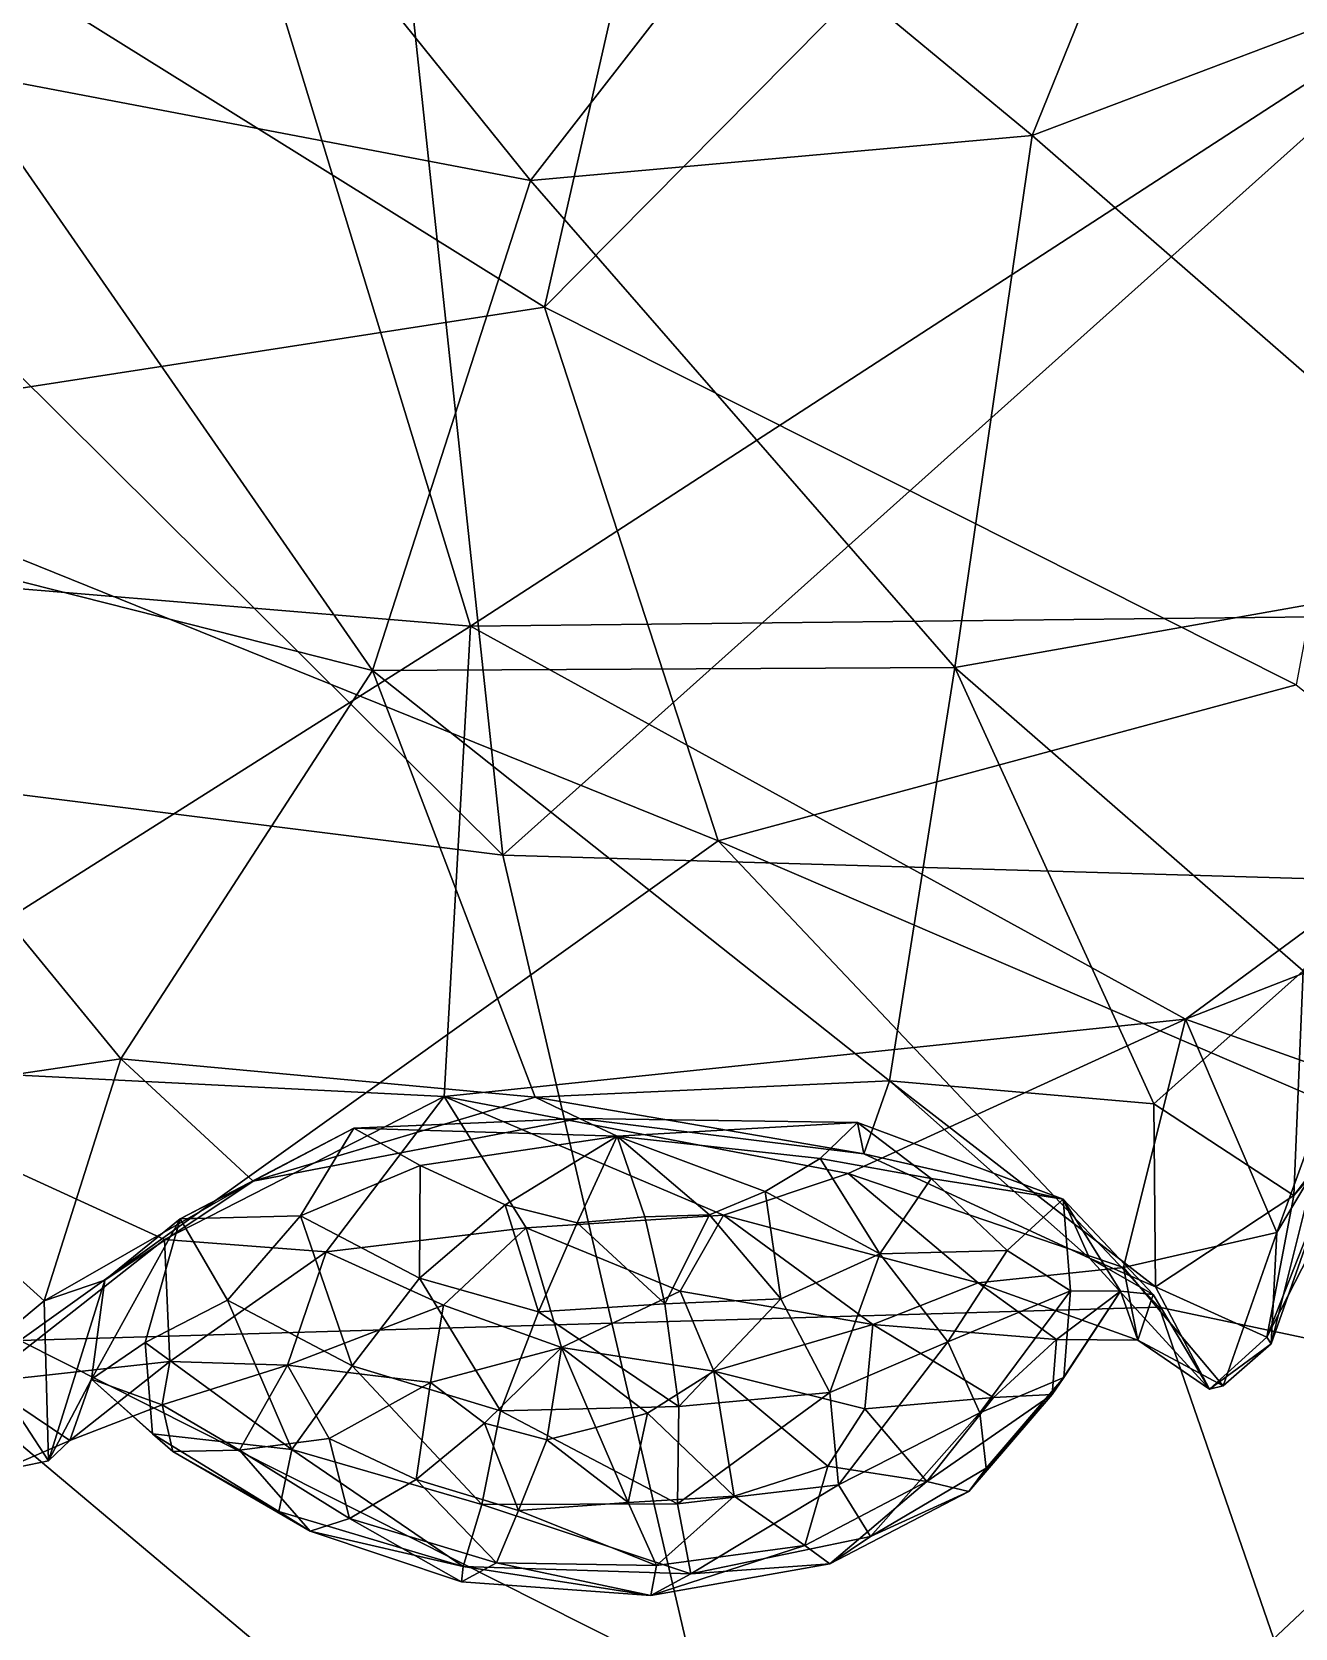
# Model space of a CAD drawing. Extents: x -1.1 to 1.1, y -3.78 to 5.59.
# Drawn here: x -0.5983 to -0.5011, y -1.8099 to -1.6871 of the extents above; entities that cross this region are included whole.
import ezdxf

# ---------------------------------------------------------------- set-up
doc = ezdxf.new("R2010")
doc.units = 0
doc.layers.add('STEGOSRS$LWO', color=1, linetype='CONTINUOUS')

msp = doc.modelspace()

# ---------------------------------------------------------------- linework, layer by layer
at = {"layer": 'STEGOSRS$LWO'}
for points in [[(-0.54084, -1.62904, 0.93015), (-0.55888, -1.70827, 1.11922), (-0.65119, -1.65074, 0.99182)], [(-0.48074, -1.62935, 0.93973), (-0.55888, -1.70827, 1.11922), (-0.54084, -1.62904, 0.93015)], [(-0.48074, -1.62935, 0.93973), (-0.50104, -1.73733, 1.20465), (-0.55888, -1.70827, 1.11922)], [(-0.57314, -1.64689, 2.4393), (-0.67938, -1.63394, 2.30819), (-0.5621, -1.75044, 2.38643)], [(-0.66903, -1.73704, 2.25782), (-0.5621, -1.75044, 2.38643), (-0.67938, -1.63394, 2.30819)], [(-0.57314, -1.64689, 2.4393), (-0.5621, -1.75044, 2.38643), (-0.4536, -1.65331, 2.53781)], [(-0.55888, -1.70827, 1.11922), (-0.62272, -1.71814, 1.15257), (-0.65119, -1.65074, 0.99182)], [(-0.5621, -1.75044, 2.38643), (-0.44243, -1.75392, 2.48303), (-0.4536, -1.65331, 2.53781)], [(-0.67359, -1.65606, 0.00441), (-0.58662, -1.66069, -0.00011), (-0.65354, -1.72544, 0.00239)], [(-0.56457, -1.73281, -0.00253), (-0.65354, -1.72544, 0.00239), (-0.58662, -1.66069, -0.00011)], [(-0.58662, -1.66069, -0.00011), (-0.48291, -1.67979, -0.00323), (-0.56457, -1.73281, -0.00253)], [(-0.58248, -1.67056, 0.34405), (-0.61068, -1.66764, 0.33325), (-0.60413, -1.69012, 0.2637)], [(-0.5102, -1.6675, 0.33802), (-0.54322, -1.67699, 0.33518), (-0.52137, -1.69506, 0.25875)], [(-0.48867, -1.68267, 0.26155), (-0.5102, -1.6675, 0.33802), (-0.52137, -1.69506, 0.25875)], [(-0.55997, -1.69852, 0.25667), (-0.58248, -1.67056, 0.34405), (-0.60413, -1.69012, 0.2637)], [(-0.54322, -1.67699, 0.33518), (-0.58248, -1.67056, 0.34405), (-0.55997, -1.69852, 0.25667)], [(-0.52137, -1.69506, 0.25875), (-0.54322, -1.67699, 0.33518), (-0.55997, -1.69852, 0.25667)], [(-0.46709, -1.73174, -0.00002), (-0.56457, -1.73281, -0.00253), (-0.48291, -1.67979, -0.00323)], [(-0.48867, -1.68267, 0.26155), (-0.52137, -1.69506, 0.25875), (-0.48333, -1.72821, 0.15866)], [(-0.57211, -1.73624, 0.16661), (-0.60413, -1.69012, 0.2637), (-0.62745, -1.72224, 0.17163)], [(-0.55997, -1.69852, 0.25667), (-0.60413, -1.69012, 0.2637), (-0.57211, -1.73624, 0.16661)], [(-0.52137, -1.69506, 0.25875), (-0.55997, -1.69852, 0.25667), (-0.52731, -1.73601, 0.16567)], [(-0.48333, -1.72821, 0.15866), (-0.52137, -1.69506, 0.25875), (-0.52731, -1.73601, 0.16567)], [(-0.52731, -1.73601, 0.16567), (-0.55997, -1.69852, 0.25667), (-0.57211, -1.73624, 0.16661)], [(-0.55888, -1.70827, 1.11922), (-0.54552, -1.74935, 1.23277), (-0.62272, -1.71814, 1.15257)], [(-0.50104, -1.73733, 1.20465), (-0.54552, -1.74935, 1.23277), (-0.55888, -1.70827, 1.11922)], [(-0.54552, -1.74935, 1.23277), (-0.59926, -1.78779, 1.35934), (-0.62272, -1.71814, 1.15257)], [(-0.61429, -1.76946, 0.12696), (-0.59148, -1.76612, 0.12262), (-0.62745, -1.72224, 0.17163)], [(-0.62745, -1.72224, 0.17163), (-0.59148, -1.76612, 0.12262), (-0.57211, -1.73624, 0.16661)], [(-0.65354, -1.72544, 0.00239), (-0.56457, -1.73281, -0.00253), (-0.61773, -1.76645, -0.00122)], [(-0.52731, -1.73601, 0.16567), (-0.50051, -1.75934, 0.11676), (-0.48333, -1.72821, 0.15866)], [(-0.61773, -1.76645, -0.00122), (-0.56457, -1.73281, -0.00253), (-0.56661, -1.76902, -0.00315)], [(-0.56661, -1.76902, -0.00315), (-0.56457, -1.73281, -0.00253), (-0.50957, -1.76305, 0.00528)], [(-0.46709, -1.73174, -0.00002), (-0.50957, -1.76305, 0.00528), (-0.56457, -1.73281, -0.00253)], [(-0.50957, -1.76305, 0.00528), (-0.46709, -1.73174, -0.00002), (-0.48757, -1.75449, 0.00557)], [(-0.59148, -1.76612, 0.12262), (-0.5596, -1.76905, 0.12681), (-0.57211, -1.73624, 0.16661)], [(-0.52731, -1.73601, 0.16567), (-0.57211, -1.73624, 0.16661), (-0.53233, -1.76781, 0.12096)], [(-0.5596, -1.76905, 0.12681), (-0.53233, -1.76781, 0.12096), (-0.57211, -1.73624, 0.16661)], [(-0.53233, -1.76781, 0.12096), (-0.512, -1.76957, 0.11164), (-0.52731, -1.73601, 0.16567)], [(-0.50051, -1.75934, 0.11676), (-0.52731, -1.73601, 0.16567), (-0.512, -1.76957, 0.11164)], [(-0.5621, -1.75044, 2.38643), (-0.66903, -1.73704, 2.25782), (-0.53991, -1.84566, 2.32399)], [(-0.63741, -1.82719, 2.19343), (-0.53991, -1.84566, 2.32399), (-0.66903, -1.73704, 2.25782)], [(-0.54552, -1.74935, 1.23277), (-0.50104, -1.73733, 1.20465), (-0.41426, -1.80575, 1.44055)], [(-0.59926, -1.78779, 1.35934), (-0.54552, -1.74935, 1.23277), (-0.51158, -1.78521, 1.35228)], [(-0.54552, -1.74935, 1.23277), (-0.41426, -1.80575, 1.44055), (-0.51158, -1.78521, 1.35228)], [(-0.5621, -1.75044, 2.38643), (-0.53991, -1.84566, 2.32399), (-0.44243, -1.75392, 2.48303)], [(-0.53991, -1.84566, 2.32399), (-0.42343, -1.84798, 2.42016), (-0.44243, -1.75392, 2.48303)], [(-0.50957, -1.76305, 0.00528), (-0.48757, -1.75449, 0.00557), (-0.49805, -1.76716, 0.01876)], [(-0.50122, -1.77663, 0.09411), (-0.49255, -1.76655, 0.08789), (-0.48554, -1.75609, 0.11073)], [(-0.50122, -1.77663, 0.09411), (-0.48554, -1.75609, 0.11073), (-0.50051, -1.75934, 0.11676)], [(-0.50122, -1.77663, 0.09411), (-0.50051, -1.75934, 0.11676), (-0.512, -1.76957, 0.11164)], [(-0.50957, -1.76305, 0.00528), (-0.53553, -1.77493, -0.00093), (-0.56661, -1.76902, -0.00315)], [(-0.51434, -1.78217, 0.01317), (-0.53553, -1.77493, -0.00093), (-0.50957, -1.76305, 0.00528)], [(-0.50253, -1.77947, 0.02615), (-0.51434, -1.78217, 0.01317), (-0.50957, -1.76305, 0.00528)], [(-0.50253, -1.77947, 0.02615), (-0.50957, -1.76305, 0.00528), (-0.49805, -1.76716, 0.01876)], [(-0.56661, -1.76902, -0.00315), (-0.58811, -1.78, 0.00021), (-0.61773, -1.76645, -0.00122)], [(-0.58811, -1.78, 0.00021), (-0.60209, -1.79098, 0.01173), (-0.61773, -1.76645, -0.00122)], [(-0.59738, -1.78472, 0.0929), (-0.59148, -1.76612, 0.12262), (-0.61429, -1.76946, 0.12696)], [(-0.59148, -1.76612, 0.12262), (-0.59738, -1.78472, 0.0929), (-0.58129, -1.77553, 0.11295)], [(-0.59148, -1.76612, 0.12262), (-0.58129, -1.77553, 0.11295), (-0.5596, -1.76905, 0.12681)], [(-0.50122, -1.77663, 0.09411), (-0.50331, -1.78752, 0.06793), (-0.49255, -1.76655, 0.08789)], [(-0.50331, -1.78752, 0.06793), (-0.49849, -1.7753, 0.06105), (-0.49255, -1.76655, 0.08789)], [(-0.50253, -1.77947, 0.02615), (-0.49805, -1.76716, 0.01876), (-0.49961, -1.77459, 0.03684)], [(-0.53233, -1.76781, 0.12096), (-0.5596, -1.76905, 0.12681), (-0.53432, -1.77343, 0.11409)], [(-0.53233, -1.76781, 0.12096), (-0.53432, -1.77343, 0.11409), (-0.51695, -1.78146, 0.08852)], [(-0.51187, -1.78365, 0.09186), (-0.53233, -1.76781, 0.12096), (-0.51695, -1.78146, 0.08852)], [(-0.51187, -1.78365, 0.09186), (-0.512, -1.76957, 0.11164), (-0.53233, -1.76781, 0.12096)], [(-0.60238, -1.78889, 0.08898), (-0.59738, -1.78472, 0.0929), (-0.61429, -1.76946, 0.12696)], [(-0.58811, -1.78, 0.00021), (-0.56661, -1.76902, -0.00315), (-0.57569, -1.78097, 0.00222)], [(-0.55618, -1.77071, 0.12286), (-0.5596, -1.76905, 0.12681), (-0.58129, -1.77553, 0.11295)], [(-0.56661, -1.76902, -0.00315), (-0.56028, -1.77911, -0.00158), (-0.57569, -1.78097, 0.00222)], [(-0.56028, -1.77911, -0.00158), (-0.56661, -1.76902, -0.00315), (-0.54512, -1.77815, -0.00148)], [(-0.53553, -1.77493, -0.00093), (-0.54512, -1.77815, -0.00148), (-0.56661, -1.76902, -0.00315)], [(-0.5596, -1.76905, 0.12681), (-0.55618, -1.77071, 0.12286), (-0.53432, -1.77343, 0.11409)], [(-0.51187, -1.78365, 0.09186), (-0.50122, -1.77663, 0.09411), (-0.512, -1.76957, 0.11164)], [(-0.58129, -1.77553, 0.11295), (-0.57355, -1.77145, 0.11375), (-0.55618, -1.77071, 0.12286)], [(-0.5533, -1.77207, 0.11769), (-0.55618, -1.77071, 0.12286), (-0.57355, -1.77145, 0.11375)], [(-0.53432, -1.77343, 0.11409), (-0.55618, -1.77071, 0.12286), (-0.53481, -1.77102, 0.11073)], [(-0.55618, -1.77071, 0.12286), (-0.5533, -1.77207, 0.11769), (-0.53481, -1.77102, 0.11073)], [(-0.57765, -1.77819, 0.10269), (-0.57355, -1.77145, 0.11375), (-0.58691, -1.77842, 0.09324)], [(-0.57355, -1.77145, 0.11375), (-0.58129, -1.77553, 0.11295), (-0.58691, -1.77842, 0.09324)], [(-0.56845, -1.77432, 0.11275), (-0.57355, -1.77145, 0.11375), (-0.57765, -1.77819, 0.10269)], [(-0.57355, -1.77145, 0.11375), (-0.56845, -1.77432, 0.11275), (-0.5533, -1.77207, 0.11769)], [(-0.56845, -1.77432, 0.11275), (-0.56191, -1.77735, 0.1126), (-0.5533, -1.77207, 0.11769)], [(-0.56191, -1.77735, 0.1126), (-0.55637, -1.77872, 0.11226), (-0.5533, -1.77207, 0.11769)], [(-0.55637, -1.77872, 0.11226), (-0.55117, -1.77827, 0.11286), (-0.5533, -1.77207, 0.11769)], [(-0.53768, -1.77377, 0.11146), (-0.53481, -1.77102, 0.11073), (-0.5533, -1.77207, 0.11769)], [(-0.55117, -1.77827, 0.11286), (-0.54619, -1.77811, 0.11211), (-0.5533, -1.77207, 0.11769)], [(-0.54619, -1.77811, 0.11211), (-0.5419, -1.77631, 0.11234), (-0.5533, -1.77207, 0.11769)], [(-0.5419, -1.77631, 0.11234), (-0.53768, -1.77377, 0.11146), (-0.5533, -1.77207, 0.11769)], [(-0.53481, -1.77102, 0.11073), (-0.53768, -1.77377, 0.11146), (-0.52913, -1.77532, 0.10146)], [(-0.53481, -1.77102, 0.11073), (-0.52913, -1.77532, 0.10146), (-0.51897, -1.77691, 0.08321)], [(-0.53432, -1.77343, 0.11409), (-0.53481, -1.77102, 0.11073), (-0.51897, -1.77691, 0.08321)], [(-0.57765, -1.77819, 0.10269), (-0.56849, -1.783, 0.10308), (-0.56845, -1.77432, 0.11275)], [(-0.56191, -1.77735, 0.1126), (-0.56845, -1.77432, 0.11275), (-0.56849, -1.783, 0.10308)], [(-0.53768, -1.77377, 0.11146), (-0.5419, -1.77631, 0.11234), (-0.53308, -1.78111, 0.10096)], [(-0.52913, -1.77532, 0.10146), (-0.53768, -1.77377, 0.11146), (-0.53308, -1.78111, 0.10096)], [(-0.51695, -1.78146, 0.08852), (-0.53432, -1.77343, 0.11409), (-0.51897, -1.77691, 0.08321)], [(-0.50297, -1.78803, 0.04786), (-0.49961, -1.77459, 0.03684), (-0.49849, -1.7753, 0.06105)], [(-0.50297, -1.78803, 0.04786), (-0.50253, -1.77947, 0.02615), (-0.49961, -1.77459, 0.03684)], [(-0.59738, -1.78472, 0.0929), (-0.59271, -1.78314, 0.09128), (-0.58129, -1.77553, 0.11295)], [(-0.59271, -1.78314, 0.09128), (-0.58691, -1.77842, 0.09324), (-0.58129, -1.77553, 0.11295)], [(-0.54512, -1.77815, -0.00148), (-0.53553, -1.77493, -0.00093), (-0.52551, -1.78335, 0.00795)], [(-0.51434, -1.78217, 0.01317), (-0.52551, -1.78335, 0.00795), (-0.53553, -1.77493, -0.00093)], [(-0.52913, -1.77532, 0.10146), (-0.53308, -1.78111, 0.10096), (-0.52329, -1.78087, 0.08607)], [(-0.52329, -1.78087, 0.08607), (-0.51897, -1.77691, 0.08321), (-0.52913, -1.77532, 0.10146)], [(-0.50331, -1.78752, 0.06793), (-0.50297, -1.78803, 0.04786), (-0.49849, -1.7753, 0.06105)], [(-0.5419, -1.77631, 0.11234), (-0.54619, -1.77811, 0.11211), (-0.5407, -1.78459, 0.10199)], [(-0.53308, -1.78111, 0.10096), (-0.5419, -1.77631, 0.11234), (-0.5407, -1.78459, 0.10199)], [(-0.51897, -1.77691, 0.08321), (-0.52329, -1.78087, 0.08607), (-0.51841, -1.78397, 0.06743)], [(-0.51897, -1.77691, 0.08321), (-0.51841, -1.78397, 0.06743), (-0.51457, -1.784, 0.05128)], [(-0.51457, -1.784, 0.05128), (-0.51206, -1.78425, 0.05817), (-0.51897, -1.77691, 0.08321)], [(-0.51695, -1.78146, 0.08852), (-0.51897, -1.77691, 0.08321), (-0.51206, -1.78425, 0.05817)], [(-0.50331, -1.78752, 0.06793), (-0.50122, -1.77663, 0.09411), (-0.51187, -1.78365, 0.09186)], [(-0.58327, -1.78468, 0.08787), (-0.57765, -1.77819, 0.10269), (-0.58691, -1.77842, 0.09324)], [(-0.58327, -1.78468, 0.08787), (-0.57367, -1.78974, 0.08806), (-0.57765, -1.77819, 0.10269)], [(-0.56849, -1.783, 0.10308), (-0.57765, -1.77819, 0.10269), (-0.57367, -1.78974, 0.08806)], [(-0.56849, -1.783, 0.10308), (-0.55934, -1.78557, 0.10265), (-0.56191, -1.77735, 0.1126)], [(-0.55637, -1.77872, 0.11226), (-0.56191, -1.77735, 0.1126), (-0.55934, -1.78557, 0.10265)], [(-0.54512, -1.77815, -0.00148), (-0.54845, -1.784, -0.00058), (-0.56028, -1.77911, -0.00158)], [(-0.55117, -1.77827, 0.11286), (-0.55637, -1.77872, 0.11226), (-0.54963, -1.78496, 0.10445)], [(-0.54619, -1.77811, 0.11211), (-0.55117, -1.77827, 0.11286), (-0.54963, -1.78496, 0.10445)], [(-0.5407, -1.78459, 0.10199), (-0.54619, -1.77811, 0.11211), (-0.54963, -1.78496, 0.10445)], [(-0.54845, -1.784, -0.00058), (-0.54512, -1.77815, -0.00148), (-0.53363, -1.78654, 0.00597)], [(-0.52551, -1.78335, 0.00795), (-0.53363, -1.78654, 0.00597), (-0.54512, -1.77815, -0.00148)], [(-0.59374, -1.79077, 0.0522), (-0.58961, -1.78793, 0.07005), (-0.58691, -1.77842, 0.09324)], [(-0.58691, -1.77842, 0.09324), (-0.59271, -1.78314, 0.09128), (-0.59374, -1.79077, 0.0522)], [(-0.58327, -1.78468, 0.08787), (-0.58691, -1.77842, 0.09324), (-0.58961, -1.78793, 0.07005)], [(-0.57569, -1.78097, 0.00222), (-0.56028, -1.77911, -0.00158), (-0.56666, -1.78506, 0.00158)], [(-0.56028, -1.77911, -0.00158), (-0.55758, -1.78832, 0.00018), (-0.56666, -1.78506, 0.00158)], [(-0.55758, -1.78832, 0.00018), (-0.56028, -1.77911, -0.00158), (-0.54845, -1.784, -0.00058)], [(-0.55934, -1.78557, 0.10265), (-0.54963, -1.78496, 0.10445), (-0.55637, -1.77872, 0.11226)], [(-0.51434, -1.78217, 0.01317), (-0.50253, -1.77947, 0.02615), (-0.50666, -1.79126, 0.03537)], [(-0.50253, -1.77947, 0.02615), (-0.50297, -1.78803, 0.04786), (-0.50666, -1.79126, 0.03537)], [(-0.60209, -1.79098, 0.01173), (-0.58811, -1.78, 0.00021), (-0.58772, -1.7894, 0.01199)], [(-0.58811, -1.78, 0.00021), (-0.57569, -1.78097, 0.00222), (-0.58772, -1.7894, 0.01199)], [(-0.58772, -1.7894, 0.01199), (-0.57569, -1.78097, 0.00222), (-0.57866, -1.78969, 0.01002)], [(-0.57569, -1.78097, 0.00222), (-0.56666, -1.78506, 0.00158), (-0.57866, -1.78969, 0.01002)], [(-0.53308, -1.78111, 0.10096), (-0.5407, -1.78459, 0.10199), (-0.53693, -1.79179, 0.08626)], [(-0.52784, -1.78788, 0.08333), (-0.53308, -1.78111, 0.10096), (-0.53693, -1.79179, 0.08626)], [(-0.52784, -1.78788, 0.08333), (-0.52329, -1.78087, 0.08607), (-0.53308, -1.78111, 0.10096)], [(-0.52329, -1.78087, 0.08607), (-0.52784, -1.78788, 0.08333), (-0.51841, -1.78397, 0.06743)], [(-0.51206, -1.78425, 0.05817), (-0.50772, -1.79154, 0.05906), (-0.51695, -1.78146, 0.08852)], [(-0.51187, -1.78365, 0.09186), (-0.51695, -1.78146, 0.08852), (-0.50772, -1.79154, 0.05906)], [(-0.59271, -1.78314, 0.09128), (-0.59738, -1.78472, 0.0929), (-0.59704, -1.79705, 0.05261)], [(-0.59704, -1.79705, 0.05261), (-0.59374, -1.79077, 0.0522), (-0.59271, -1.78314, 0.09128)], [(-0.57367, -1.78974, 0.08806), (-0.56227, -1.7932, 0.08707), (-0.56849, -1.783, 0.10308)], [(-0.55934, -1.78557, 0.10265), (-0.56849, -1.783, 0.10308), (-0.56227, -1.7932, 0.08707)], [(-0.52551, -1.78335, 0.00795), (-0.51434, -1.78217, 0.01317), (-0.51322, -1.78776, 0.02941)], [(-0.50666, -1.79126, 0.03537), (-0.51322, -1.78776, 0.02941), (-0.51434, -1.78217, 0.01317)], [(-0.54845, -1.784, -0.00058), (-0.54585, -1.79014, 0.00095), (-0.55758, -1.78832, 0.00018)], [(-0.54845, -1.784, -0.00058), (-0.53363, -1.78654, 0.00597), (-0.54585, -1.79014, 0.00095)], [(-0.53363, -1.78654, 0.00597), (-0.52551, -1.78335, 0.00795), (-0.51948, -1.78771, 0.02328)], [(-0.52538, -1.79336, 0.0639), (-0.51841, -1.78397, 0.06743), (-0.52784, -1.78788, 0.08333)], [(-0.51322, -1.78776, 0.02941), (-0.51948, -1.78771, 0.02328), (-0.52551, -1.78335, 0.00795)], [(-0.51841, -1.78397, 0.06743), (-0.52538, -1.79336, 0.0639), (-0.51893, -1.79063, 0.04786)], [(-0.51457, -1.784, 0.05128), (-0.51893, -1.79063, 0.04786), (-0.51981, -1.79195, 0.03096)], [(-0.51457, -1.784, 0.05128), (-0.51981, -1.79195, 0.03096), (-0.51948, -1.78771, 0.02328)], [(-0.51948, -1.78771, 0.02328), (-0.51322, -1.78776, 0.02941), (-0.51457, -1.784, 0.05128)], [(-0.51893, -1.79063, 0.04786), (-0.51457, -1.784, 0.05128), (-0.51841, -1.78397, 0.06743)], [(-0.51206, -1.78425, 0.05817), (-0.51457, -1.784, 0.05128), (-0.51322, -1.78776, 0.02941)], [(-0.50772, -1.79154, 0.05906), (-0.51206, -1.78425, 0.05817), (-0.51322, -1.78776, 0.02941)], [(-0.50772, -1.79154, 0.05906), (-0.50331, -1.78752, 0.06793), (-0.51187, -1.78365, 0.09186)], [(-0.60238, -1.78889, 0.08898), (-0.59704, -1.79705, 0.05261), (-0.59738, -1.78472, 0.0929)], [(-0.59926, -1.78779, 1.35934), (-0.51158, -1.78521, 1.35228), (-0.49204, -1.8418, 1.50733)], [(-0.58961, -1.78793, 0.07005), (-0.57831, -1.79618, 0.06748), (-0.58327, -1.78468, 0.08787)], [(-0.57367, -1.78974, 0.08806), (-0.58327, -1.78468, 0.08787), (-0.57831, -1.79618, 0.06748)], [(-0.56666, -1.78506, 0.00158), (-0.56765, -1.79102, 0.00372), (-0.57866, -1.78969, 0.01002)], [(-0.56765, -1.79102, 0.00372), (-0.56666, -1.78506, 0.00158), (-0.55758, -1.78832, 0.00018)], [(-0.56227, -1.7932, 0.08707), (-0.54854, -1.79285, 0.08957), (-0.55934, -1.78557, 0.10265)], [(-0.54963, -1.78496, 0.10445), (-0.55934, -1.78557, 0.10265), (-0.54854, -1.79285, 0.08957)], [(-0.5407, -1.78459, 0.10199), (-0.54963, -1.78496, 0.10445), (-0.54854, -1.79285, 0.08957)], [(-0.53693, -1.79179, 0.08626), (-0.5407, -1.78459, 0.10199), (-0.54854, -1.79285, 0.08957)], [(-0.51158, -1.78521, 1.35228), (-0.41426, -1.80575, 1.44055), (-0.49204, -1.8418, 1.50733)], [(-0.53363, -1.78654, 0.00597), (-0.53423, -1.79303, 0.00767), (-0.54585, -1.79014, 0.00095)], [(-0.53423, -1.79303, 0.00767), (-0.53363, -1.78654, 0.00597), (-0.52434, -1.79216, 0.018)], [(-0.51948, -1.78771, 0.02328), (-0.52434, -1.79216, 0.018), (-0.53363, -1.78654, 0.00597)], [(-0.59926, -1.78779, 1.35934), (-0.49204, -1.8418, 1.50733), (-0.6038, -1.84202, 1.55503)], [(-0.58961, -1.78793, 0.07005), (-0.59374, -1.79077, 0.0522), (-0.58905, -1.79497, 0.0507)], [(-0.57831, -1.79618, 0.06748), (-0.58961, -1.78793, 0.07005), (-0.58905, -1.79497, 0.0507)], [(-0.52784, -1.78788, 0.08333), (-0.53693, -1.79179, 0.08626), (-0.53625, -1.7989, 0.06641)], [(-0.52538, -1.79336, 0.0639), (-0.52784, -1.78788, 0.08333), (-0.53625, -1.7989, 0.06641)], [(-0.52434, -1.79216, 0.018), (-0.51948, -1.78771, 0.02328), (-0.51981, -1.79195, 0.03096)], [(-0.50666, -1.79126, 0.03537), (-0.50772, -1.79154, 0.05906), (-0.51322, -1.78776, 0.02941)], [(-0.50297, -1.78803, 0.04786), (-0.50331, -1.78752, 0.06793), (-0.50772, -1.79154, 0.05906)], [(-0.50666, -1.79126, 0.03537), (-0.50297, -1.78803, 0.04786), (-0.50772, -1.79154, 0.05906)], [(-0.60238, -1.78889, 0.08898), (-0.60075, -1.7978, 0.04097), (-0.59704, -1.79705, 0.05261)], [(-0.5635, -1.79414, 0.00357), (-0.56765, -1.79102, 0.00372), (-0.55758, -1.78832, 0.00018)], [(-0.55871, -1.79542, 0.00339), (-0.5635, -1.79414, 0.00357), (-0.55758, -1.78832, 0.00018)], [(-0.55492, -1.79447, 0.00265), (-0.55871, -1.79542, 0.00339), (-0.55758, -1.78832, 0.00018)], [(-0.55095, -1.79338, 0.00214), (-0.55492, -1.79447, 0.00265), (-0.55758, -1.78832, 0.00018)], [(-0.54585, -1.79014, 0.00095), (-0.55095, -1.79338, 0.00214), (-0.55758, -1.78832, 0.00018)], [(-0.60209, -1.79098, 0.01173), (-0.58772, -1.7894, 0.01199), (-0.59541, -1.79548, 0.03087)], [(-0.59541, -1.79548, 0.03087), (-0.58772, -1.7894, 0.01199), (-0.58829, -1.79274, 0.02427)], [(-0.58772, -1.7894, 0.01199), (-0.57866, -1.78969, 0.01002), (-0.58829, -1.79274, 0.02427)], [(-0.58236, -1.79623, 0.02038), (-0.58829, -1.79274, 0.02427), (-0.57866, -1.78969, 0.01002)], [(-0.57546, -1.79533, 0.01091), (-0.58236, -1.79623, 0.02038), (-0.57866, -1.78969, 0.01002)], [(-0.57546, -1.79533, 0.01091), (-0.57866, -1.78969, 0.01002), (-0.56765, -1.79102, 0.00372)], [(-0.57831, -1.79618, 0.06748), (-0.56371, -1.8004, 0.06728), (-0.57367, -1.78974, 0.08806)], [(-0.56227, -1.7932, 0.08707), (-0.57367, -1.78974, 0.08806), (-0.56371, -1.8004, 0.06728)], [(-0.55095, -1.79338, 0.00214), (-0.54585, -1.79014, 0.00095), (-0.54429, -1.79977, 0.00833)], [(-0.53708, -1.79745, 0.00879), (-0.54429, -1.79977, 0.00833), (-0.54585, -1.79014, 0.00095)], [(-0.53423, -1.79303, 0.00767), (-0.53708, -1.79745, 0.00879), (-0.54585, -1.79014, 0.00095)], [(-0.60075, -1.7978, 0.04097), (-0.60209, -1.79098, 0.01173), (-0.59541, -1.79548, 0.03087)], [(-0.59704, -1.79705, 0.05261), (-0.59541, -1.79548, 0.03087), (-0.59374, -1.79077, 0.0522)], [(-0.59541, -1.79548, 0.03087), (-0.58829, -1.79274, 0.02427), (-0.59374, -1.79077, 0.0522)], [(-0.58829, -1.79274, 0.02427), (-0.58747, -1.79632, 0.03395), (-0.59374, -1.79077, 0.0522)], [(-0.58905, -1.79497, 0.0507), (-0.59374, -1.79077, 0.0522), (-0.58747, -1.79632, 0.03395)], [(-0.56876, -1.79847, 0.00938), (-0.57546, -1.79533, 0.01091), (-0.56765, -1.79102, 0.00372)], [(-0.5635, -1.79414, 0.00357), (-0.56876, -1.79847, 0.00938), (-0.56765, -1.79102, 0.00372)], [(-0.53625, -1.7989, 0.06641), (-0.53693, -1.79179, 0.08626), (-0.54864, -1.80035, 0.06953)], [(-0.53693, -1.79179, 0.08626), (-0.54854, -1.79285, 0.08957), (-0.54864, -1.80035, 0.06953)], [(-0.51981, -1.79195, 0.03096), (-0.51893, -1.79063, 0.04786), (-0.52623, -1.7994, 0.03157)], [(-0.51893, -1.79063, 0.04786), (-0.5249, -1.79761, 0.04632), (-0.52623, -1.7994, 0.03157)], [(-0.5249, -1.79761, 0.04632), (-0.51893, -1.79063, 0.04786), (-0.52538, -1.79336, 0.0639)], [(-0.58747, -1.79632, 0.03395), (-0.58829, -1.79274, 0.02427), (-0.58236, -1.79623, 0.02038)], [(-0.54854, -1.79285, 0.08957), (-0.56227, -1.7932, 0.08707), (-0.54864, -1.80035, 0.06953)], [(-0.52434, -1.79216, 0.018), (-0.52946, -1.79864, 0.01852), (-0.53423, -1.79303, 0.00767)], [(-0.52434, -1.79216, 0.018), (-0.51981, -1.79195, 0.03096), (-0.52946, -1.79864, 0.01852)], [(-0.51981, -1.79195, 0.03096), (-0.52623, -1.7994, 0.03157), (-0.52946, -1.79864, 0.01852)], [(-0.56088, -1.80086, 0.00894), (-0.56876, -1.79847, 0.00938), (-0.5635, -1.79414, 0.00357)], [(-0.56371, -1.8004, 0.06728), (-0.54864, -1.80035, 0.06953), (-0.56227, -1.7932, 0.08707)], [(-0.55871, -1.79542, 0.00339), (-0.56088, -1.80086, 0.00894), (-0.5635, -1.79414, 0.00357)], [(-0.55492, -1.79447, 0.00265), (-0.55095, -1.79338, 0.00214), (-0.55245, -1.80025, 0.00724)], [(-0.54429, -1.79977, 0.00833), (-0.55245, -1.80025, 0.00724), (-0.55095, -1.79338, 0.00214)], [(-0.53708, -1.79745, 0.00879), (-0.53423, -1.79303, 0.00767), (-0.52946, -1.79864, 0.01852)], [(-0.52538, -1.79336, 0.0639), (-0.53625, -1.7989, 0.06641), (-0.53381, -1.80286, 0.04568)], [(-0.5249, -1.79761, 0.04632), (-0.52538, -1.79336, 0.0639), (-0.53381, -1.80286, 0.04568)], [(-0.60075, -1.7978, 0.04097), (-0.59541, -1.79548, 0.03087), (-0.59704, -1.79705, 0.05261)], [(-0.57933, -1.80094, 0.04715), (-0.57831, -1.79618, 0.06748), (-0.58905, -1.79497, 0.0507)], [(-0.57933, -1.80094, 0.04715), (-0.58905, -1.79497, 0.0507), (-0.58747, -1.79632, 0.03395)], [(-0.57388, -1.80147, 0.01887), (-0.58236, -1.79623, 0.02038), (-0.57546, -1.79533, 0.01091)], [(-0.56876, -1.79847, 0.00938), (-0.57388, -1.80147, 0.01887), (-0.57546, -1.79533, 0.01091)], [(-0.55245, -1.80025, 0.00724), (-0.56088, -1.80086, 0.00894), (-0.55871, -1.79542, 0.00339)], [(-0.55492, -1.79447, 0.00265), (-0.55245, -1.80025, 0.00724), (-0.55871, -1.79542, 0.00339)], [(-0.57691, -1.80246, 0.03189), (-0.58747, -1.79632, 0.03395), (-0.58236, -1.79623, 0.02038)], [(-0.57691, -1.80246, 0.03189), (-0.57933, -1.80094, 0.04715), (-0.58747, -1.79632, 0.03395)], [(-0.57388, -1.80147, 0.01887), (-0.57691, -1.80246, 0.03189), (-0.58236, -1.79623, 0.02038)], [(-0.57933, -1.80094, 0.04715), (-0.56514, -1.80516, 0.04694), (-0.57831, -1.79618, 0.06748)], [(-0.56371, -1.8004, 0.06728), (-0.57831, -1.79618, 0.06748), (-0.56514, -1.80516, 0.04694)], [(-0.54429, -1.79977, 0.00833), (-0.53708, -1.79745, 0.00879), (-0.53886, -1.80356, 0.01725)], [(-0.52946, -1.79864, 0.01852), (-0.53886, -1.80356, 0.01725), (-0.53708, -1.79745, 0.00879)], [(-0.5249, -1.79761, 0.04632), (-0.53381, -1.80286, 0.04568), (-0.52623, -1.7994, 0.03157)], [(-0.56258, -1.80488, 0.01801), (-0.57388, -1.80147, 0.01887), (-0.56876, -1.79847, 0.00938)], [(-0.56088, -1.80086, 0.00894), (-0.56258, -1.80488, 0.01801), (-0.56876, -1.79847, 0.00938)], [(-0.53625, -1.7989, 0.06641), (-0.54864, -1.80035, 0.06953), (-0.54762, -1.80574, 0.04791)], [(-0.53381, -1.80286, 0.04568), (-0.53625, -1.7989, 0.06641), (-0.54762, -1.80574, 0.04791)], [(-0.53886, -1.80356, 0.01725), (-0.52946, -1.79864, 0.01852), (-0.53692, -1.80496, 0.0288)], [(-0.52623, -1.7994, 0.03157), (-0.53692, -1.80496, 0.0288), (-0.52946, -1.79864, 0.01852)], [(-0.54864, -1.80035, 0.06953), (-0.56371, -1.8004, 0.06728), (-0.54762, -1.80574, 0.04791)], [(-0.55245, -1.80025, 0.00724), (-0.55026, -1.80509, 0.01538), (-0.56088, -1.80086, 0.00894)], [(-0.55245, -1.80025, 0.00724), (-0.54429, -1.79977, 0.00833), (-0.55026, -1.80509, 0.01538)], [(-0.53886, -1.80356, 0.01725), (-0.55026, -1.80509, 0.01538), (-0.54429, -1.79977, 0.00833)], [(-0.53692, -1.80496, 0.0288), (-0.52623, -1.7994, 0.03157), (-0.53381, -1.80286, 0.04568)], [(-0.56514, -1.80516, 0.04694), (-0.57933, -1.80094, 0.04715), (-0.57691, -1.80246, 0.03189)], [(-0.56526, -1.80636, 0.0298), (-0.57691, -1.80246, 0.03189), (-0.57388, -1.80147, 0.01887)], [(-0.56258, -1.80488, 0.01801), (-0.56526, -1.80636, 0.0298), (-0.57388, -1.80147, 0.01887)], [(-0.56514, -1.80516, 0.04694), (-0.54762, -1.80574, 0.04791), (-0.56371, -1.8004, 0.06728)], [(-0.55026, -1.80509, 0.01538), (-0.56258, -1.80488, 0.01801), (-0.56088, -1.80086, 0.00894)], [(-0.56526, -1.80636, 0.0298), (-0.56514, -1.80516, 0.04694), (-0.57691, -1.80246, 0.03189)], [(-0.55026, -1.80509, 0.01538), (-0.53886, -1.80356, 0.01725), (-0.55071, -1.80741, 0.02929)], [(-0.53692, -1.80496, 0.0288), (-0.55071, -1.80741, 0.02929), (-0.53886, -1.80356, 0.01725)], [(-0.53381, -1.80286, 0.04568), (-0.54762, -1.80574, 0.04791), (-0.53692, -1.80496, 0.0288)], [(-0.55071, -1.80741, 0.02929), (-0.56526, -1.80636, 0.0298), (-0.56258, -1.80488, 0.01801)], [(-0.56526, -1.80636, 0.0298), (-0.55071, -1.80741, 0.02929), (-0.56514, -1.80516, 0.04694)], [(-0.54762, -1.80574, 0.04791), (-0.56514, -1.80516, 0.04694), (-0.55071, -1.80741, 0.02929)], [(-0.55026, -1.80509, 0.01538), (-0.55071, -1.80741, 0.02929), (-0.56258, -1.80488, 0.01801)], [(-0.55071, -1.80741, 0.02929), (-0.53692, -1.80496, 0.0288), (-0.54762, -1.80574, 0.04791)]]:
    msp.add_3dface(points, dxfattribs=at)

doc.saveas('drawing.dxf')
